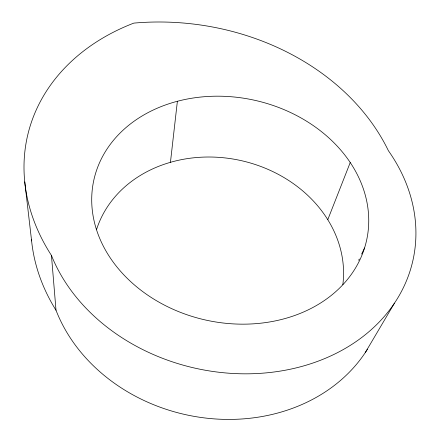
<?xml version="1.0" encoding="UTF-8"?>
<svg xmlns="http://www.w3.org/2000/svg" width="440" height="440" viewBox="0 0 440 440"><rect width="100%" height="100%" fill="white"/><g stroke="black" fill="none" stroke-linecap="round" stroke-linejoin="round"><path stroke-width="0.66" d="M170.445 162.311L177.381 101.266M327.778 219.692L350.218 162.564M358.672 260.255L359.26 259.023M361.614 254.1L364.562 247.946A139.662 112.574 12.5 0 0 192.225 98.159A139.662 112.574 12.5 0 0 133.864 284.466A139.662 112.574 12.5 0 0 364.562 247.946M365.239 352.655L394.466 303.155M24.75 181.863L31.609 240.911M51.453 255.442A188.755 152.746 12.6 0 0 308.159 364.573A188.755 152.746 12.6 0 0 388.388 150.695A234.262 189.007 7.2 0 0 133.826 23.111A226.754 177.122 13.4 0 0 51.453 255.442L56.012 310.266A170.929 145.112 13 0 0 204.215 417.885A170.929 145.112 13 0 0 367.488 349.162M56.012 310.266A205.931 169.246 13.8 0 1 31.477 239.553M96.503 229.708A126.566 107.102 12.9 0 1 241.032 160.589A126.566 107.102 12.9 0 1 342.826 284.73"/></g></svg>
